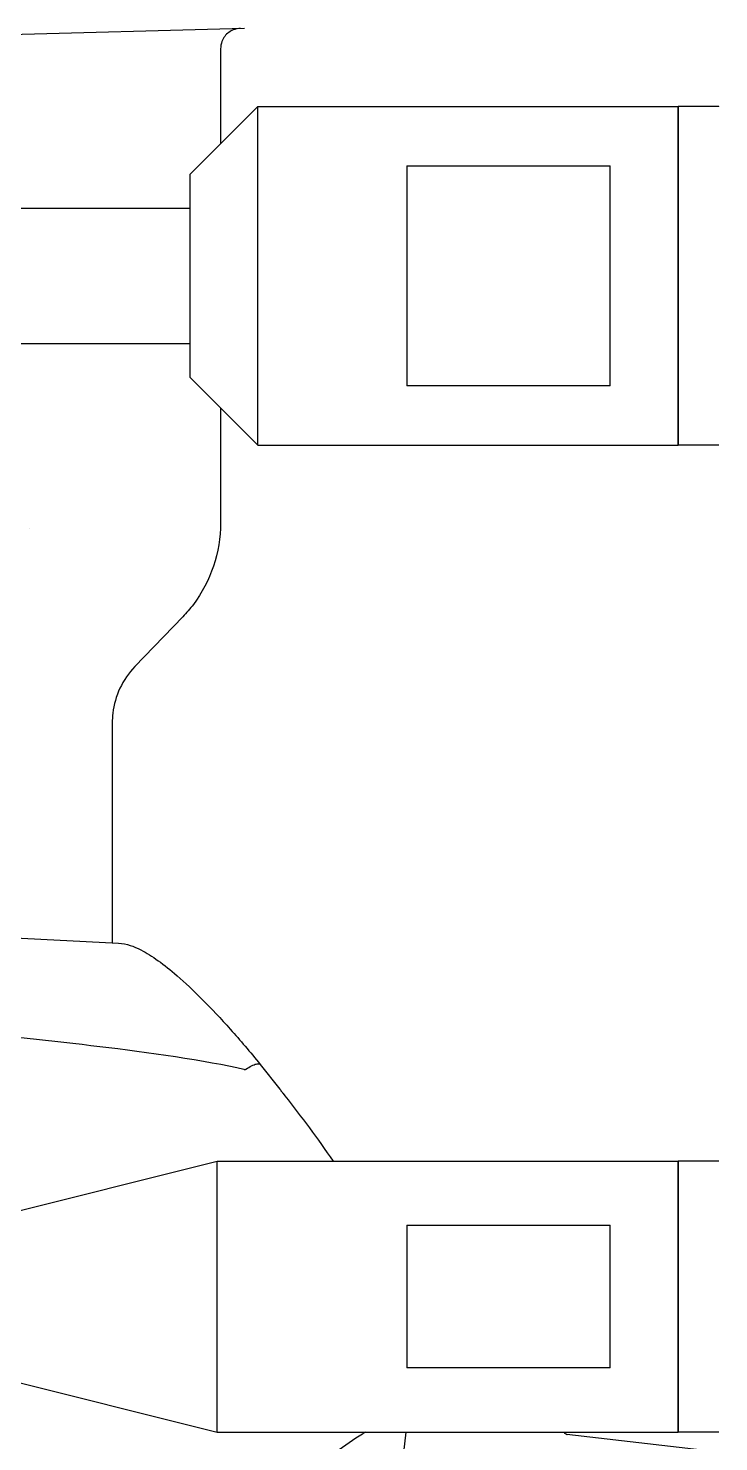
# Model space of a CAD drawing. Header units: millimetres. Extents: x 0 to 7722, y 0 to 5460.
# Drawn here: x 3381.7 to 3432.6, y 1479.1 to 1583.4 of the extents above; entities that cross this region are included whole.
import ezdxf

# ---------------------------------------------------------------- set-up
doc = ezdxf.new("R2010")
doc.units = ezdxf.units.MM
doc.header["$LTSCALE"] = 5
doc.layers.get('0').update_dxf_attribs({"linetype": 'CONTINUOUS'})

msp = doc.modelspace()

# ---------------------------------------------------------------- linework, layer by layer
for p, q in [((3372.028, 1582.727), (3397.64, 1583.398)), ((3395.882, 1581.891), (3395.882, 1574.867)), ((3393.632, 1572.617), (3398.632, 1577.617)), ((3398.632, 1552.617), (3398.632, 1577.617)), ((3398.632, 1577.617), (3429.632, 1577.617)), ((3429.632, 1552.617), (3429.632, 1577.617)), ((3429.632, 1577.617), (3429.632, 1552.617)), ((3432.632, 1577.617), (3429.632, 1577.617)), ((3432.632, 1577.589), (3432.632, 1577.617)), ((3393.632, 1557.617), (3393.632, 1572.617)), ((3409.632, 1573.241), (3409.632, 1556.993)), ((3409.632, 1573.241), (3424.632, 1573.241)), ((3424.632, 1556.993), (3424.632, 1573.241)), ((3378.632, 1570.117), (3393.632, 1570.117)), ((3378.632, 1560.117), (3393.632, 1560.117)), ((3393.632, 1557.617), (3398.632, 1552.617)), ((3424.632, 1556.993), (3409.632, 1556.993)), ((3395.882, 1555.367), (3395.882, 1546.886)), ((3398.632, 1552.617), (3429.632, 1552.617)), ((3432.632, 1552.617), (3429.632, 1552.617)), ((3381.75, 1546.456), (3381.751, 1546.457)), ((3393.093, 1539.957), (3389.556, 1536.276)), ((3387.882, 1532.119), (3387.882, 1515.887)), ((3380.237, 1516.288), (3388.355, 1515.863)), ((3398.812, 1506.908), (3400.261, 1505.082)), ((3400.502, 1504.762), (3400.632, 1504.596)), ((3375.632, 1494.774), (3395.632, 1499.774)), ((3395.632, 1479.774), (3395.632, 1499.774)), ((3395.632, 1499.774), (3429.632, 1499.774)), ((3429.632, 1479.774), (3429.632, 1499.774)), ((3429.632, 1499.774), (3429.632, 1479.774)), ((3432.632, 1499.774), (3429.632, 1499.774)), ((3409.632, 1495.042), (3409.632, 1484.506)), ((3409.632, 1495.042), (3424.632, 1495.042)), ((3424.632, 1484.506), (3424.632, 1495.042)), ((3375.632, 1484.774), (3395.632, 1479.774)), ((3424.632, 1484.506), (3409.632, 1484.506)), ((3395.632, 1479.774), (3429.632, 1479.774)), ((3409.558, 1479.774), (3409.1, 1475.887)), ((3431.405, 1478.435), (3421.431, 1479.581)), ((3432.632, 1479.774), (3429.632, 1479.774)), ((3405.455, 1479.081), (3405.455, 1479.081)), ((3405.455, 1479.081), (3405.455, 1479.081))]:
    msp.add_line(p, q)
msp.add_arc((3399.086, 1504.15), 1.5, 35.95573, 38.41429)
for points, knots in [([(3397.343, 1583.39), (3397.262, 1583.388), (3397.179, 1583.379), (3397.021, 1583.349), (3396.943, 1583.327), (3396.734, 1583.251), (3396.606, 1583.182), (3396.376, 1583.012), (3396.273, 1582.91), (3396.1, 1582.682), (3396.03, 1582.554), (3395.916, 1582.253), (3395.882, 1582.07), (3395.882, 1581.891)], [0, 0, 0, 0, 0.02455816, 0.02455816, 0.04847925, 0.04847925, 0.09132581, 0.09132581, 0.13417236, 0.13417236, 0.17701892, 0.17701892, 0.23090443, 0.23090443, 0.23090443, 0.23090443]), ([(3395.882, 1546.885), (3395.882, 1545.805), (3395.703, 1544.71), (3395.017, 1542.68), (3394.509, 1541.717), (3393.63, 1540.55), (3393.37, 1540.245), (3393.093, 1539.957)], [0, 0, 0, 0, 0.32426005, 0.32426005, 0.64269527, 0.64269527, 0.76261484, 0.76261484, 0.76261484, 0.76261484]), ([(3389.556, 1536.276), (3389.107, 1535.809), (3388.73, 1535.26), (3388.182, 1534.097), (3388.002, 1533.469), (3387.897, 1532.599), (3387.882, 1532.359), (3387.882, 1532.119)], [0, 0, 0, 0, 0.19453908, 0.19453908, 0.38559883, 0.38559883, 0.45756845, 0.45756845, 0.45756845, 0.45756845]), ([(3388.355, 1515.863), (3388.958, 1515.831), (3389.474, 1515.632), (3390.819, 1514.941), (3391.69, 1514.302), (3393.844, 1512.436), (3395.194, 1511.078), (3397.321, 1508.697), (3398.066, 1507.823), (3398.811, 1506.91)], [0, 0, 0, 0, 0.3917689, 0.3917689, 0.9881036, 0.9881036, 1.7104192, 1.7104192, 2.081725, 2.081725, 2.081725, 2.081725]), ([(3376.253, 1509.385), (3379.719, 1509.051), (3383.499, 1508.66), (3390.438, 1507.819), (3394.843, 1507.222), (3397.603, 1506.548)], [-1.7073035, -1.7073035, -1.7073035, -1.7073035, -0.853376, -0.853376, -0.000001, -0.000001, -0.000001, -0.000001]), ([(3397.753, 1506.559), (3397.898, 1506.656), (3398.038, 1506.739), (3398.169, 1506.804), (3398.3, 1506.87), (3398.417, 1506.916), (3398.516, 1506.941), (3398.566, 1506.953), (3398.61, 1506.96), (3398.649, 1506.962), (3398.688, 1506.963), (3398.722, 1506.959), (3398.75, 1506.95), (3398.777, 1506.941), (3398.797, 1506.927), (3398.812, 1506.908)], [0.00000001, 0.00000001, 0.00000001, 0.00000001, 0.25, 0.25, 0.25, 0.5, 0.5, 0.5, 0.625, 0.625, 0.625, 0.75, 0.75, 0.75, 0.871159, 0.871159, 0.871159, 0.871159]), ([(3397.603, 1506.548), (3397.616, 1506.545), (3397.63, 1506.542), (3397.656, 1506.539), (3397.668, 1506.538), (3397.693, 1506.539), (3397.706, 1506.54), (3397.731, 1506.547), (3397.742, 1506.552), (3397.753, 1506.559)], [-0.015617305, -0.015617305, -0.015617305, -0.015617305, -0.011449289, -0.011449289, -0.007839463, -0.007839463, -0.003824904, -0.003824904, -0.000001529, -0.000001529, -0.000001529, -0.000001529]), ([(3400.502, 1504.762), (3400.488, 1504.779), (3400.475, 1504.797), (3400.448, 1504.832), (3400.434, 1504.85), (3400.407, 1504.885), (3400.394, 1504.903), (3400.367, 1504.939), (3400.353, 1504.957), (3400.326, 1504.994), (3400.313, 1505.012), (3400.3, 1505.031)], [0.03490659, 0.03490659, 0.03490659, 0.03490659, 0.07425135, 0.07425135, 0.11359611, 0.11359611, 0.15294088, 0.15294088, 0.19228564, 0.19228564, 0.2316304, 0.2316304, 0.2316304, 0.2316304]), ([(3406.571, 1479.774), (3406.495, 1479.725), (3406.419, 1479.677), (3405.705, 1479.215), (3405.038, 1478.761), (3404.253, 1478.204), (3404.135, 1478.119), (3404.016, 1478.033)], [0.43353612, 0.43353612, 0.43353612, 0.43353612, 0.46355743, 0.46355743, 0.71469357, 0.71469357, 0.75928414, 0.75928414, 0.75928414, 0.75928414]), ([(3421.181, 1479.774), (3421.207, 1479.746), (3421.235, 1479.721), (3421.292, 1479.674), (3421.323, 1479.653), (3421.375, 1479.621), (3421.397, 1479.61), (3421.447, 1479.587), (3421.47, 1479.579), (3421.484, 1479.575)], [0.071966792, 0.071966792, 0.071966792, 0.071966792, 0.085432607, 0.085432607, 0.100009499, 0.100009499, 0.112031739, 0.112031739, 0.130310827, 0.130310827, 0.130310827, 0.130310827])]:
    msp.add_open_spline(points, degree=3, knots=knots)
for points in [[(3395.882, 1546.885), (3395.882, 1546.885), (3395.882, 1546.885), (3395.882, 1546.885)], [(3387.882, 1532.119), (3387.882, 1532.119), (3387.882, 1532.119), (3387.882, 1532.119)], [(3388.355, 1515.863), (3388.355, 1515.863), (3388.355, 1515.863), (3388.355, 1515.863)], [(3400.632, 1504.596), (3401.842, 1503.048), (3403.044, 1501.415), (3404.179, 1499.774)], [(3421.431, 1479.581), (3421.431, 1479.581), (3421.431, 1479.581), (3421.431, 1479.581)]]:
    msp.add_open_spline(points, degree=3)

doc.saveas('drawing.dxf')
